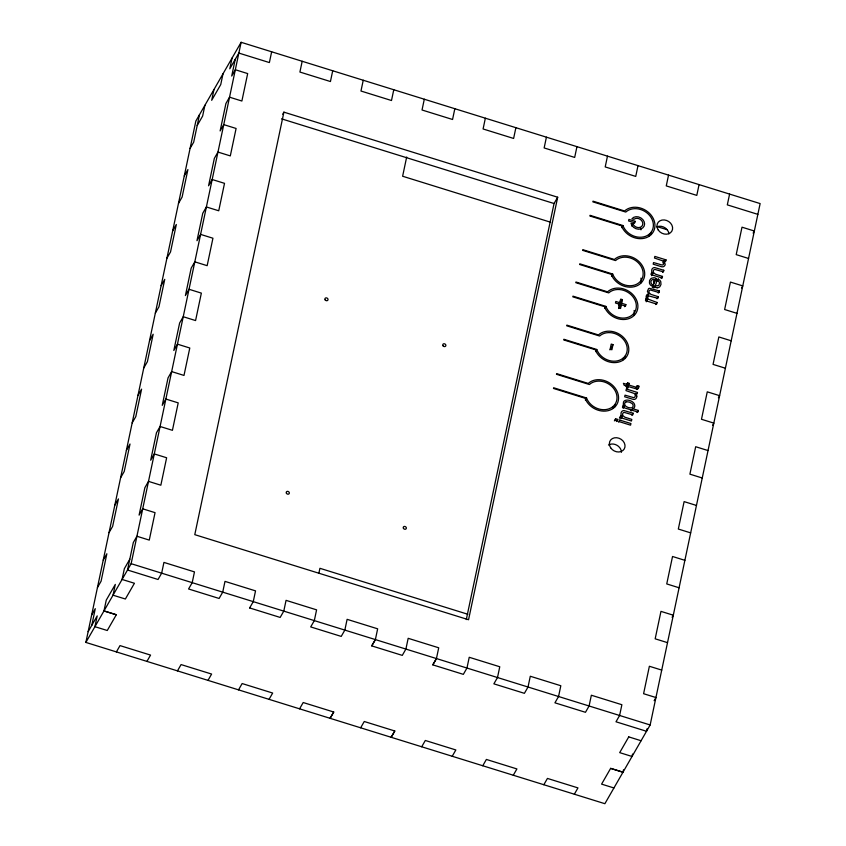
<?xml version="1.0" encoding="UTF-8"?>
<svg xmlns="http://www.w3.org/2000/svg" width="846" height="846" viewBox="0 0 846 846"><rect width="100%" height="100%" fill="white"/><g stroke="black" fill="none" stroke-linecap="round" stroke-linejoin="round"><path stroke-width="1.27" d="M85.869 642.421L195.86 121.02L241.121 42.3L760.131 203.579L650.151 724.969L604.879 803.7L85.869 642.421L131.141 563.69L241.121 42.3M91.77 625.342L95.281 608.676L91.664 614.979M199.476 114.718L193.692 142.16L190.064 148.462M204.912 105.274L202.638 116.05L197.203 125.504M88.143 631.645L97.205 615.899L94.921 626.685L107.262 630.503L116.314 614.756L103.973 610.939L106.247 600.152L115.31 584.406L113.026 595.193L125.377 599.01L134.429 583.264L122.078 579.447L124.362 568.66L129.798 559.217M213.964 89.528L211.69 100.314L220.743 84.568L223.016 73.782M232.068 58.036L229.795 68.822L238.847 53.076L269.377 62.562L271.651 51.786M235.23 59.368L231.709 76.045L235.336 69.742L247.677 73.581L241.882 101.023L229.541 97.184M283.907 112.148L194.781 534.661L468.557 619.737L557.683 197.224L283.907 112.148L282.701 114.252M302.181 61.272L299.907 72.047L330.437 81.533L332.711 70.757M363.241 80.243L360.967 91.03L391.497 100.515L393.771 89.729M318.836 573.429L319.925 568.301L467.891 614.281M406.683 156.996L402.622 176.243L550.587 222.223M424.301 99.225L422.027 110.001L452.557 119.487L454.831 108.711M558.55 696.522L560.824 685.736L530.294 676.25L528.02 687.037L524.404 693.329L493.863 683.843L497.501 677.54L499.764 666.764L469.234 657.279L466.96 668.054L463.344 674.357L432.814 664.861L436.441 658.569L438.714 647.793L408.174 638.307L405.9 649.083L402.284 655.386L371.754 645.889L375.381 639.597L377.654 628.821L347.114 619.335L344.84 630.111L341.224 636.404L310.694 626.918L314.321 620.615L316.594 609.85L286.054 600.353L283.78 611.14L280.163 617.432L249.633 607.936M485.361 118.197L483.087 128.973L513.617 138.458L515.891 127.683M546.421 137.168L544.147 147.944L574.677 157.43L576.951 146.654M466.294 619.568L554.056 203.526L557.683 197.224M607.481 156.14L605.207 166.926L635.737 176.412L638.011 165.626M635.071 221.314L634.743 222.847L628.567 220.933L628.895 219.4L635.071 221.314L633.855 223.418M618.775 304.867L620.753 299.114L622.423 299.632L621.662 303.28L618.638 308.526M612.99 344.629L611.912 349.736L610.146 349.187L611.224 344.079L612.99 344.629L609.966 349.874M621.662 303.28L625.839 304.581L625.511 306.125L621.334 304.824L620.562 308.473L618.891 307.955L619.663 304.306L615.476 303.005L615.803 301.462L619.981 302.762M615.592 418.781L615.254 420.399L617.39 421.065L617.728 419.447L615.592 418.781L614.386 420.874M668.541 175.122L666.267 185.898L696.797 195.384L699.071 184.608M619.769 420.081L619.431 421.699L630.577 425.168L630.926 423.539L619.769 420.081L618.563 422.175M622.191 416.592L620.615 416.105L620.298 417.564L631.454 421.022L631.793 419.405L624.803 417.184L622.91 415.629A3.12 2.591 29.9 0 1 622.614 414.371A3.617 3.003 29.9 0 1 622.709 413.694L622.815 413.408A2.358 1.956 29.9 0 1 623.47 412.658A1.861 1.544 29.9 0 1 624.295 412.425L632.755 414.857L633.094 413.239L624.232 410.617A3.775 3.141 29.9 0 0 622.942 410.712L621.895 411.357A4.801 3.987 29.9 0 0 621.08 412.996L621.027 414.434A3.944 3.278 29.9 0 0 621.535 415.767L622.191 416.592L620.975 418.685M626.061 386.633L627.616 382.91L629.096 383.365L626.949 388.145M652.594 286.635L652.985 284.795M652.277 287.397L653.482 285.292L654.688 279.614L653.472 281.718M653.842 287.968C656.581 284.235 659.097 275.891 652.076 278.091A5.108 4.251 29.9 0 0 650.817 278.725L649.569 280.523L649.442 282.945A4.949 4.114 29.9 0 0 649.76 283.875A5.203 4.325 29.9 0 0 650.627 285.187L654.328 287.376L658.325 287.587A4.896 4.071 29.9 0 0 659.912 286.635L660.98 284.478L660.789 281.739A4.664 3.881 29.9 0 0 659.668 280.111L658.262 279.053L657.056 281.158M645.784 299.294L648.808 294.048L647.391 291.341L648.575 288.613A2.75 2.284 29.9 0 1 649.432 288.296L659.425 290.939L659.087 292.557L650.627 290.062A1.629 1.354 29.9 0 0 649.77 290.252A2.052 1.713 29.9 0 0 649.178 290.908L649.083 291.161A3.373 2.802 29.9 0 0 648.998 291.807L649.009 292.06A2.707 2.252 29.9 0 0 649.316 293.023L651.008 294.419L658.209 296.692L657.871 298.321L648.745 295.92A1.459 1.216 29.9 0 0 648.279 296.174L647.835 297.041A2.961 2.464 29.9 0 0 647.983 298.458A2.422 2.009 29.9 0 0 648.522 299.283L656.993 302.456L656.655 304.084L645.498 300.616L645.805 299.156L647.476 299.674L646.27 301.779M652.879 273.607L652.234 272.782A3.944 3.278 29.9 0 1 651.716 271.45L651.758 270.011A4.801 3.987 29.9 0 1 652.573 268.372L653.63 267.727A3.775 3.141 29.9 0 1 654.92 267.643L663.782 270.255L663.444 271.873L654.984 269.451A1.861 1.544 29.9 0 0 654.17 269.673A2.358 1.956 29.9 0 0 653.514 270.424L653.398 270.709A3.617 3.003 29.9 0 0 653.302 271.386A3.12 2.591 29.9 0 0 653.598 272.645L655.491 274.199L662.481 276.42L662.143 278.038L650.997 274.58L651.304 273.121L652.879 273.607L651.674 275.701M664.015 260.811L665.21 264.428A4.685 3.892 29.9 0 1 664.237 266.183L663.327 266.702A3.215 2.665 29.9 0 1 662.82 266.797L662.037 266.797A4.177 3.469 29.9 0 1 661.498 266.712L653.186 264.185L653.524 262.567L662.08 265.01A2.094 1.734 29.9 0 0 663.454 264.248L663.655 263.793A3.289 2.728 29.9 0 0 663.476 261.911L663.38 261.721A2.506 2.083 29.9 0 0 662.566 260.811L654.487 258.019L654.825 256.401L665.982 259.859L665.675 261.319L664.015 260.811L662.809 262.905M631.518 410.807L632.723 408.713L638.244 410.426L637.905 412.044L622.476 407.254L622.804 405.71L624.316 406.186L623.111 408.28M729.59 194.094L727.317 204.869L757.857 214.355M613.932 787.964L601.591 784.126L610.643 768.369L622.984 772.218L623.491 769.807M632.544 754.061L632.036 756.472L619.695 752.633L628.758 736.877M647.053 728.776L646.524 731.282L615.994 721.786L619.61 715.483L621.884 704.718L591.354 695.232L589.08 706.008L585.464 712.3L554.923 702.815L558.561 696.512M658.262 279.053L657.649 280.555L658.949 281.75A2.802 2.327 29.9 0 1 659.193 282.173A2.972 2.475 29.9 0 1 659.457 283.04L659.087 284.806A3.384 2.813 29.9 0 1 658.273 285.631L655.047 285.874M184.28 175.905L187.897 169.602L182.112 197.055L178.495 203.347M229.541 97.184L225.924 103.487L220.129 130.929L223.756 124.626L236.097 128.465L230.302 155.907L217.961 152.069L214.345 158.371L208.56 185.803L212.177 179.511L224.518 183.339L218.733 210.781L206.392 206.953L202.765 213.245L196.981 240.687L200.597 234.395L212.938 238.223L207.154 265.676L194.813 261.837L191.185 268.129L185.401 295.582L189.028 289.279L201.359 293.118L195.574 320.56L183.233 316.721L179.616 323.024L173.821 350.466L177.449 344.163L189.79 348.002L183.994 375.434L171.653 371.595L168.037 377.898L162.252 405.34L165.869 399.048L178.21 402.876L172.425 430.318L160.084 426.49L156.457 432.782L150.673 460.224L154.289 453.932L166.63 457.76L160.846 485.213L148.505 481.374L144.878 487.666L139.093 515.119L142.72 508.816L155.051 512.655L149.266 540.097L136.925 536.258L133.308 542.561L127.513 570.003L158.043 579.489L161.66 573.176L163.934 562.41L194.474 571.896L192.201 582.672L188.573 588.975L219.103 598.46L222.72 592.158L224.994 581.382L255.534 590.868L253.261 601.654L249.633 607.946M172.7 230.789L176.328 224.486L170.532 251.928L166.916 258.22M161.121 285.673L164.748 279.37L158.953 306.812L155.336 313.115M149.552 340.557L153.168 334.244L147.384 361.697L143.757 367.999M137.972 395.442L141.589 389.139L135.804 416.592L132.177 422.884M126.392 450.315L130.02 444.023L124.225 471.465L120.608 477.768M114.813 505.21L118.44 498.907L112.645 526.349L109.028 532.652M103.244 560.094L106.86 553.781L101.076 581.234L97.449 587.536M116.399 651.906L120.016 645.604L150.556 655.09L146.929 661.392M177.459 670.878L181.076 664.575L211.616 674.061L207.989 680.374M238.519 689.86L242.136 683.547L272.676 693.043L269.049 699.346M299.579 708.832L303.196 702.529L333.736 712.015L330.109 718.317L333.736 712.015M371.754 645.889L375.381 639.587M621.725 227.637L622.931 225.544A16.328 13.568 29.9 0 0 645.445 236.362A16.328 13.568 29.9 0 0 649.802 215.719A16.328 13.568 29.9 0 0 625.776 212.071L592.856 201.845L593.004 201.168L624.581 210.982A17.956 14.921 29.9 0 1 651.008 214.99A17.956 14.921 29.9 0 1 646.217 237.694A17.956 14.921 29.9 0 1 621.45 225.797L589.874 215.984L590.022 215.318L622.931 225.544M631.75 226.03L632.967 223.936A5.309 4.41 29.9 0 0 640.274 227.299A5.309 4.41 29.9 0 0 641.67 220.647A5.309 4.41 29.9 0 0 633.929 219.326L631.962 218.712A7.17 5.954 29.9 0 1 642.833 219.558A7.17 5.954 29.9 0 1 640.856 228.928A7.17 5.954 29.9 0 1 630.989 223.323L632.967 223.936M611.499 276.145L612.705 274.041A16.328 13.568 29.9 0 0 635.219 284.859A16.328 13.568 29.9 0 0 639.576 264.216A16.328 13.568 29.9 0 0 615.539 260.568L582.63 250.342L582.767 249.665L614.355 259.479A17.956 14.921 29.9 0 1 640.782 263.497A17.956 14.921 29.9 0 1 635.991 286.202A17.956 14.921 29.9 0 1 611.224 274.305L579.647 264.491L579.785 263.815L612.705 274.041M360.639 727.803L364.256 721.501L394.796 730.986L391.169 737.289L394.796 730.986M604.678 308.483L605.884 306.379A16.328 13.568 29.9 0 0 628.398 317.197A16.328 13.568 29.9 0 0 632.755 296.555A16.328 13.568 29.9 0 0 608.718 292.906L575.809 282.68L575.946 282.004L607.534 291.817A17.956 14.921 29.9 0 1 633.961 295.825A17.956 14.921 29.9 0 1 629.17 318.54A17.956 14.921 29.9 0 1 604.404 306.633L572.827 296.83L572.964 296.153L605.884 306.379M618.807 305.924L622.423 299.632M619.526 307.976L621.334 304.824M595.584 351.587L596.79 349.493A16.328 13.568 29.9 0 0 619.304 360.311A16.328 13.568 29.9 0 0 623.661 339.669A16.328 13.568 29.9 0 0 599.624 336.021L566.714 325.795L566.852 325.118L598.439 334.931A17.956 14.921 29.9 0 1 624.866 338.939A17.956 14.921 29.9 0 1 620.076 361.644A17.956 14.921 29.9 0 1 595.309 349.747L563.732 339.933L563.87 339.267L596.79 349.493M624.634 306.686L625.839 304.581M432.814 664.861L436.441 658.569M585.347 400.095L586.553 397.99A16.328 13.568 29.9 0 0 609.067 408.808A16.328 13.568 29.9 0 0 613.424 388.166A16.328 13.568 29.9 0 0 589.398 384.518L556.488 374.292L556.626 373.625L588.203 383.428A17.956 14.921 29.9 0 1 614.63 387.447A17.956 14.921 29.9 0 1 609.85 410.151A17.956 14.921 29.9 0 1 585.072 398.255L553.495 388.441L553.644 387.764L586.553 397.99M664.776 261.964L665.982 259.859M653.588 283.738L656.602 278.493M662.577 272.349L663.782 270.255M661.276 278.514L662.481 276.42M658.22 293.033L659.425 290.939M657.004 298.797L658.209 296.692M655.787 304.56L656.993 302.456M626.41 385.004L627.616 382.91M626.685 387.563L629.096 383.365M421.699 746.775L425.316 740.472L455.857 749.958L452.219 756.261M616.523 421.541L617.728 419.447M635.917 387.954L637.123 385.861L638.836 386.136A6.969 5.785 29.9 0 1 638.656 387.838L637.905 388.853A1.851 1.533 29.9 0 1 637.123 389.107L628.419 386.611L628.155 387.828L626.675 387.373L626.928 386.157L624.189 385.3L623.396 383.323L627.267 384.528M619.399 418.199L620.615 416.105M637.017 389.276L638.836 386.136M631.888 415.333L633.094 413.239M637.038 412.52L638.244 410.426M753.13 233.115L754.336 231.021L742.005 227.183L736.21 254.625L748.551 258.464M741.551 288.01L742.767 285.906L730.426 282.078L724.631 309.52L736.972 313.348M482.759 765.757L486.387 759.444L516.917 768.94L513.279 775.232M718.402 397.768L719.608 395.674L707.267 391.835L701.482 419.278L713.823 423.116L712.618 425.21M543.819 784.728L547.447 778.426L577.966 787.901L574.339 794.214M672.094 617.305L673.3 615.211L660.959 611.372L655.174 638.815L667.515 642.653M654.127 700.689L655.936 697.538L643.595 693.709L649.379 666.257L661.72 670.095M648.808 294.048L648.322 294.07A2.919 2.422 29.9 0 0 646.83 294.863L646.386 295.656A5.393 4.484 29.9 0 0 646.196 296.407L646.164 296.883A3.849 3.194 29.9 0 0 646.386 298.046A4.272 3.553 29.9 0 0 647.476 299.674M657.458 226.717L667.441 229.816M281.549 118.842L554.056 203.526M731.187 340.79L718.846 336.951L713.062 364.393L725.403 368.232M628.758 384.993L636.086 387.235L637.038 386.59A7.762 6.451 29.9 0 0 637.112 385.861M708.028 450.558L695.687 446.72L689.902 474.162L702.243 478.001M696.448 505.443L684.118 501.615L678.323 529.046L690.664 532.874M684.879 560.327L672.538 556.488L666.743 583.93L679.084 587.769M131.141 563.69L650.151 724.969M628.747 736.887L641.088 740.726M103.984 610.928L116.314 614.756M610.643 768.369L622.984 772.208M624.316 406.186L623.576 405.192A3.807 3.162 29.9 0 1 623.291 404.6L623.502 401.998A4.463 3.712 29.9 0 1 625.448 400.338L626.749 400.105A7.498 6.229 29.9 0 1 628.589 400.232L629.361 400.401A9.317 7.741 29.9 0 1 630.566 400.814L631.687 401.342A6.927 5.753 29.9 0 1 632.681 402.009L633.506 402.759A4.685 3.892 29.9 0 1 634.426 404.208L634.701 405.128A4.759 3.955 29.9 0 1 634.648 406.789L634.585 406.989A3.596 2.982 29.9 0 1 633.982 407.952A4.145 3.437 29.9 0 1 632.723 408.713M630.926 410.818L630.809 410.511A4.685 3.892 29.9 0 0 630.672 410.204M651.335 232.164A17.956 14.921 29.9 0 1 651.06 234.522M649.517 234.046A16.328 13.568 29.9 0 1 648.882 236.076M640.951 278.123A17.956 14.921 29.9 0 1 640.824 283.029M634.13 310.461A17.956 14.921 29.9 0 1 634.003 315.368M625.194 356.113A17.956 14.921 29.9 0 1 624.908 358.471M623.365 357.995A16.328 13.568 29.9 0 1 622.741 360.026M614.957 404.61A17.956 14.921 29.9 0 1 614.682 406.979M613.139 406.503A16.328 13.568 29.9 0 1 612.504 408.533M656.718 226.897A8.164 6.779 29.9 0 1 668.964 233.813M608.486 445.038A8.164 6.779 29.9 0 1 616.861 445.208A8.164 6.779 29.9 0 1 621.419 452.272M640.612 228.219A7.17 5.954 29.9 0 1 640.961 229.848M657.004 287.682A4.664 3.881 29.9 0 1 657.162 288.031M653.482 285.314A3.532 2.929 29.9 0 1 650.965 282.469A3.532 2.929 29.9 0 1 652.52 279.635A3.892 3.236 29.9 0 1 654.677 279.666M626.093 401.945A3.278 2.728 29.9 0 1 626.928 401.765L629.128 402.062A10.279 8.545 29.9 0 1 629.91 402.315L632.078 403.531A3.014 2.506 29.9 0 1 632.491 403.976A3.077 2.549 29.9 0 1 631.729 407.804A3.014 2.506 29.9 0 1 631.053 407.899L628.927 407.687A9.602 7.984 29.9 0 1 627.901 407.37L626.23 406.524A3.659 3.046 29.9 0 1 625.363 405.72L625.257 405.572A3.003 2.496 29.9 0 1 626.04 401.861M636.795 396.076L636.71 397.028A4.685 3.892 29.9 0 1 635.737 398.783L634.828 399.291A3.215 2.665 29.9 0 1 634.32 399.386L633.538 399.386A4.177 3.469 29.9 0 1 632.998 399.312L624.686 396.785L625.025 395.167L633.58 397.609A2.094 1.734 29.9 0 0 634.955 396.848L635.156 396.383A3.289 2.728 29.9 0 0 634.976 394.5L634.881 394.321A2.506 2.083 29.9 0 0 634.066 393.411L625.987 390.619L626.326 388.991L637.482 392.459L637.175 393.919L635.515 393.401L636.795 396.076M658.251 230.017A8.164 6.779 29.9 0 0 671.809 231.222A8.164 6.779 29.9 0 0 664.29 219.949A8.164 6.779 29.9 0 0 658.251 230.017M610.664 447.798A8.164 6.779 29.9 0 0 624.221 449.004A8.164 6.779 29.9 0 0 616.713 437.731A8.164 6.779 29.9 0 0 610.664 447.798M286.477 493.366A1.629 1.354 29.9 0 0 289.184 493.609A1.629 1.354 29.9 0 0 287.682 491.357A1.629 1.354 29.9 0 0 286.477 493.366M325.15 299.886A1.629 1.354 29.9 0 0 327.867 300.119A1.629 1.354 29.9 0 0 326.366 297.866A1.629 1.354 29.9 0 0 325.15 299.886M443.008 345.76A1.629 1.354 29.9 0 0 445.715 346.003A1.629 1.354 29.9 0 0 444.213 343.751A1.629 1.354 29.9 0 0 443.008 345.76M403.489 528.443A1.629 1.354 29.9 0 0 406.196 528.676A1.629 1.354 29.9 0 0 404.695 526.424A1.629 1.354 29.9 0 0 403.489 528.443"/></g></svg>
